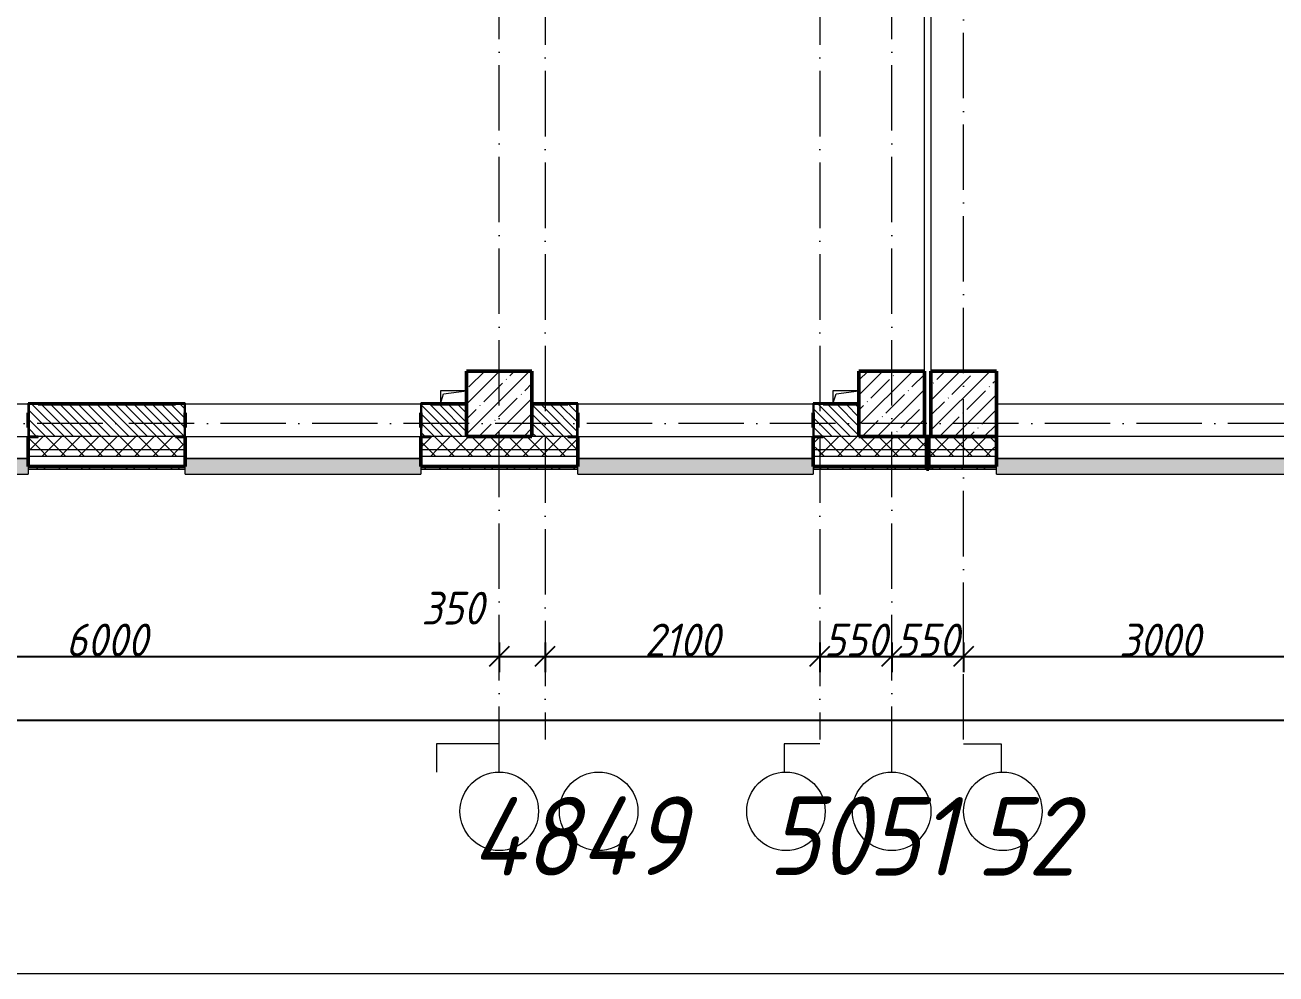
# Model space of a CAD drawing. Header units: millimetres. Extents: x -606178 to 312196, y -19338 to 632709.
# Drawn here: x -199926 to -190364, y 445769 to 453019 of the extents above; entities that cross this region are included whole.
import ezdxf

# ---------------------------------------------------------------- set-up
doc = ezdxf.new("R2010")
doc.units = ezdxf.units.MM
doc.linetypes.add('50_200_ШТРИХ_1Т_ш5_п1_п1_', pattern=[700, 500, -100, 0, -100])
for name, color, linetype, lineweight in [('A-____-____-DIMS', 7, 'Continuous', 9), ('A-FLOR-____-OTLN', 7, 'Continuous', 9), ('A-GENM-____-MCUT', 7, 'Continuous', 25), ('A-GENM-____-OTLN', 7, 'Continuous', 9), ('A-GENM-____-OTLN-1', 7, 'Continuous', 25), ('A-GLAZ-____-OTLN', 7, 'Continuous', 9), ('A-WALL-____-MCUT-2', 7, 'Continuous', 50), ('A-WALL-____-MCUT-3', 7, 'Continuous', 9), ('A-WALL-____-OTLN', 7, 'Continuous', 9), ('A-WALL-____-PATT-1', 7, 'Continuous', 9), ('A-WALL-FNSH-MCUT-1', 7, 'Continuous', 9), ('S-COLS-____-MCUT', 7, 'Continuous', 50), ('S-COLS-____-OTLN', 7, 'Continuous', 9), ('S-GRID-____-IDEN', 7, 'Continuous', 9), ('S-GRID-____-OTLN', 7, 'Continuous', 9), ('S-GRID-____-OTLN-1', 7, '50_200_ШТРИХ_1Т_ш5_п1_п1_', 9)]:
    doc.layers.add(name, color=color, linetype=linetype, lineweight=lineweight)
doc.layers.add('A-GLAZ-____-OTLN-1', color=7, linetype='Continuous', lineweight=9, true_color=0xc0c0c0)
doc.styles.add('ISOCPEUR_I', font='isocpeui.ttf', dxfattribs={"width": 0.9, "height": 2.5})
doc.styles.add('ISOCPEUR_I_9', font='isocpeui.ttf', dxfattribs={"width": 0.9, "height": 250})
doc.dimstyles.new('ISO-2_5_0_9К_БОЛЬШОЙ_ОСИ', dxfattribs={"dimscale": 304.8, "dimtxt": 248.995294, "dimasz": 0.492126, "dimexe": 0.393701, "dimexo": 0, "dimgap": 0, "dimtad": 1, "dimdec": 0, "dimzin": 0, "dimdsep": 46, "dimtxsty": 'ISOCPEUR_I_9', "dimblk1": 'OBLIQUE', "dimblk2": 'OBLIQUE', "dimsah": 1, "dimcen": 0.09, "dimdle": 0.393701, "dimazin": 0, "dimtfac": 1, "dimtdec": 4, "dimtix": 1, "dimtmove": 0, "dimatfit": 3, "dimfxl": 1, "dimtvp": 1, "dimtolj": 1, "dimtzin": 0, "dimarcsym": 2})
doc.dimstyles.new('ISO-2_5_0_9К_БОЛЬШОЙ_ОСИ_1', dxfattribs={"dimscale": 304.8, "dimtxt": 248.995294, "dimasz": 0.492126, "dimexe": 0.393701, "dimexo": 0, "dimgap": 0, "dimtad": 1, "dimdec": 0, "dimzin": 0, "dimdsep": 46, "dimtxsty": 'ISOCPEUR_I_9', "dimblk1": 'OBLIQUE', "dimblk2": 'OBLIQUE', "dimsah": 1, "dimcen": 0.09, "dimdle": 0.393701, "dimazin": 0, "dimtfac": 1, "dimtdec": 4, "dimtix": 1, "dimtmove": 1, "dimatfit": 3, "dimfxl": 1, "dimtvp": 1, "dimtolj": 1, "dimtzin": 0, "dimarcsym": 2})
pattern_1 = [(45, (-264901.3, 451794.26), (-70.71068, 70.71068), []), (135, (-264901.3, 451794.26), (-70.71068, -70.71068), [])]
pattern_2 = [(135, (-264901.3, 451794.26), (-35.35534, -35.35534), [])]
pattern_3 = [(45, (-264901.3, 451794.26), (-85.53659, 85.53659), []), (45, (-264844.28, 451794.26), (-85.53659, 85.53659), [])]

# ---------------------------------------------------------------- blocks, each defined once
blk = doc.blocks.new('BSC_Колонна _Прямоугольная - 500х500-V53-АР1_План отверстий 2 этажа в осях 1-64_А-ГГ')
at = {"layer": 'S-COLS-____-OTLN'}
h = blk.add_hatch(dxfattribs=at)
h.set_pattern_fill('FP_82', color=256, style=0, pattern_type=2)
h.set_pattern_definition([(45, (-71600, 1668.96), (-114.04925, 114.04925), []), (45, (-71485.95, 1668.96), (-114.04925, 114.04925), [201.613, -40.323, 3.353, -36.97])])
h.paths.add_polyline_path([(-250, -250), (250, -250), (250, 250), (-250, 250)], flags=0)
at = {"layer": 'S-COLS-____-MCUT'}
for p, q in [((250, 250), (-250, 250)), ((-250, 250), (-250, -250)), ((250, -250), (250, 250)), ((-250, -250), (250, -250))]:
    blk.add_line(p, q, dxfattribs=at)
blk = doc.blocks.new('BSC_Колонна _Прямоугольная - 500х500-V55-АР1_План отверстий 2 этажа в осях 1-64_А-ГГ')
at = {"layer": 'S-COLS-____-OTLN'}
h = blk.add_hatch(dxfattribs=at)
h.set_pattern_fill('FP_84', color=256, style=0, pattern_type=2)
h.set_pattern_definition([(45, (-68600, 1668.96), (-114.04925, 114.04925), []), (45, (-68485.95, 1668.96), (-114.04925, 114.04925), [201.613, -40.323, 3.353, -36.97])])
h.paths.add_polyline_path([(-250, -250), (250, -250), (250, 250), (-250, 250)], flags=0)
at = {"layer": 'S-COLS-____-MCUT'}
for p, q in [((250, 250), (-250, 250)), ((-250, 250), (-250, -250)), ((250, -250), (250, 250)), ((-250, -250), (250, -250))]:
    blk.add_line(p, q, dxfattribs=at)
blk = doc.blocks.new('BSC_Колонна _Прямоугольная - 500х500-V112-АР1_План отверстий 2 этажа в осях 1-64_А-ГГ')
at = {"layer": 'S-COLS-____-OTLN'}
h = blk.add_hatch(dxfattribs=at)
h.set_pattern_fill('FP_141', color=256, style=0, pattern_type=2)
h.set_pattern_definition([(45, (-72150, 1668.96), (-114.04925, 114.04925), []), (45, (-72035.95, 1668.96), (-114.04925, 114.04925), [201.613, -40.323, 3.353, -36.97])])
h.paths.add_polyline_path([(-250, -250), (250, -250), (250, 250), (-250, 250)], flags=0)
at = {"layer": 'S-COLS-____-MCUT'}
for p, q in [((250, 250), (-250, 250)), ((-250, 250), (-250, -250)), ((250, -250), (250, 250)), ((-250, -250), (250, -250))]:
    blk.add_line(p, q, dxfattribs=at)
blk = doc.blocks.new('Фахверк_СКБ_Уголок - 250_2700-27497298-АР1_План отверстий 2 этажа в осях 1-64_А-ГГ')
at = {"layer": 'A-GENM-____-MCUT'}
for p, q in [((200, 181), (125, 181)), ((125, 181), (125, 106)), ((125, 106), (131, 106)), ((131, 106), (131, 175)), ((131, 175), (200, 175)), ((200, 175), (200, 181)), ((131, -6), (125, -6)), ((125, -6), (125, -81)), ((125, -81), (200, -81)), ((131, -75), (131, -6)), ((200, -75), (131, -75)), ((200, -81), (200, -75))]:
    blk.add_line(p, q, dxfattribs=at)
blk = doc.blocks.new('AR_Отверстие прямоугольное _в плите_ - AR_Отверстие прямоугольное _в плите_-V161-АР1_План отверстий 2 этажа в осях 1-64_А-ГГ')
at = {"layer": 'A-GENM-____-OTLN'}
for p, q in [((100, 50), (-100, 50)), ((-100, 50), (-100, -50)), ((-100, -50), (-75, 25)), ((-75, 25), (100, 50))]:
    blk.add_line(p, q, dxfattribs=at)
blk = doc.blocks.new('Отлив_СКБ - Отлив витража_120_НВФ-31885687-АР1_План отверстий 2 этажа в осях 1-64_А-ГГ')
at = {"layer": 'A-GLAZ-____-OTLN-1'}
for points in [[(0, -2), (1800, -2), (1800, 0), (0, 0)], [(1484.9, -120), (1800, -120), (1800, -2), (0, -2), (0, -120)]]:
    blk.add_hatch(color=256, dxfattribs=at).paths.add_polyline_path(points, flags=0)
at = {"layer": 'A-GLAZ-____-OTLN'}
for p, q in [((0, 0), (1800, 0)), ((1800, -2), (0, -2)), ((0, -120), (0, -83)), ((1800, -63), (1800, -120)), ((0, -120), (1800, -120))]:
    blk.add_line(p, q, dxfattribs=at)
blk = doc.blocks.new('Отлив_СКБ - Отлив витража_120_НВФ-31885342-АР1_План отверстий 2 этажа в осях 1-64_А-ГГ')
at = {"layer": 'A-GLAZ-____-OTLN-1'}
for points in [[(0, 0), (0, -2), (7800, -2), (7800, 0), (2808.9, 0)], [(0, -2), (0, -120), (7800, -120), (7800, -2), (2808.9, -2)]]:
    blk.add_hatch(color=256, dxfattribs=at).paths.add_polyline_path(points, flags=0)
at = {"layer": 'A-GLAZ-____-OTLN'}
for p, q in [((0, 0), (7800, 0)), ((7800, -2), (0, -2)), ((0, -120), (0, -83)), ((7800, -83), (7800, -120)), ((0, -120), (7800, -120))]:
    blk.add_line(p, q, dxfattribs=at)
blk = doc.blocks.new('Отлив_СКБ - Отлив витража_120_НВФ-V195-АР1_План отверстий 2 этажа в осях 1-64_А-ГГ')
at = {"layer": 'A-GLAZ-____-OTLN-1'}
for points in [[(0, -2), (1800, -2), (1800, 0), (0, 0)], [(0, -120), (1800, -120), (1800, -2), (0, -2)]]:
    blk.add_hatch(color=256, dxfattribs=at).paths.add_polyline_path(points, flags=0)
at = {"layer": 'A-GLAZ-____-OTLN'}
for p, q in [((0, 0), (1800, 0)), ((0, 0), (0, -2)), ((1800, -2), (0, -2)), ((0, -120), (0, -2)), ((1800, -83), (1800, -120)), ((0, -120), (1800, -120))]:
    blk.add_line(p, q, dxfattribs=at)
blk = doc.blocks.new('Отлив_СКБ - Отлив витража_120_НВФ-V194-АР1_План отверстий 2 этажа в осях 1-64_А-ГГ')
at = {"layer": 'A-GLAZ-____-OTLN-1'}
for points in [[(1800, -2), (1800, 0), (0, 0), (0, -2), (1544.5, -2)], [(1544.5, -120), (1800, -120), (1800, -2), (0, -2), (0, -120)]]:
    blk.add_hatch(color=256, dxfattribs=at).paths.add_polyline_path(points, flags=0)
at = {"layer": 'A-GLAZ-____-OTLN'}
for p, q in [((0, 0), (1800, 0)), ((1800, -2), (0, -2)), ((0, -120), (0, -83)), ((1800, -83), (1800, -120)), ((0, -120), (1800, -120))]:
    blk.add_line(p, q, dxfattribs=at)
blk = doc.blocks.new('Стены 8 - Стены 4-31196234-АР1_План отверстий 2 этажа в осях 1-64_А-ГГ')
at = {"layer": 'A-WALL-____-MCUT-2'}
for p, q in [((-1798.5, 41030.2), (-1798.5, 41010.2)), ((-1548.5, 41030.2), (-1798.5, 41030.2)), ((-1548.5, 41010.2), (-1548.5, 41030.2)), ((-1798.5, 41010.2), (-1548.5, 41010.2))]:
    blk.add_line(p, q, dxfattribs=at)
blk = doc.blocks.new('Ось сетки - Круг_Ø6_00__ISO-2_5_0_9K_-25732049-АР1_План отверстий 1 этажа в осях 1-64_А-ГГ')
at = {"layer": 'S-GRID-____-IDEN'}
blk.add_circle((0, 0), 3, dxfattribs=at)
blk = doc.blocks.new('_Oblique')
at = {"color": 0, "linetype": 'ByBlock', "lineweight": -2}
blk.add_line((-0.5, -0.5), (0.5, 0.5), dxfattribs=at)
blk = doc.blocks.new('*D4645')
at = {"layer": 'A-____-____-DIMS', "color": 0, "lineweight": -2, "transparency": 16777216}
for p, q in [((-202301.3, 448301.8), (-202301.3, 448075.7)), ((-196301.3, 448301.8), (-196301.3, 448075.7)), ((-202421.3, 448195.7), (-196181.3, 448195.7))]:
    blk.add_line(p, q, dxfattribs=at)
at = {"layer": 'Defpoints', "color": 0, "transparency": 16777216}
for p in [(-202301.3, 448301.8), (-196301.3, 448301.8), (-196301.3, 448195.7)]:
    blk.add_point(p, dxfattribs=at)
at = {"layer": 'A-____-____-DIMS', "color": 0, "lineweight": -2, "transparency": 16777216, "xscale": 150, "yscale": 150, "zscale": 150, "rotation": 180}
blk.add_blockref('_Oblique', (-202301.3, 448195.7), dxfattribs=at)
at = {"layer": 'A-____-____-DIMS', "color": 0, "lineweight": -2, "transparency": 16777216, "xscale": 150, "yscale": 150, "zscale": 150}
blk.add_blockref('_Oblique', (-196301.3, 448195.7), dxfattribs=at)
at = {"layer": 'A-____-____-DIMS', "color": 0, "transparency": 16777216, "insert": (-199301.3, 448320.7), "char_height": 250, "width": 758.478, "attachment_point": 5, "style": 'ISOCPEUR_I_9'}
blk.add_mtext('\\A1;6000', dxfattribs=at)
blk = doc.blocks.new('*D4646')
at = {"layer": 'A-____-____-DIMS', "color": 0, "lineweight": -2, "transparency": 16777216}
for p, q in [((-196301.3, 448301.8), (-196301.3, 448075.7)), ((-195951.3, 448301.8), (-195951.3, 448075.7)), ((-196421.3, 448195.7), (-195831.3, 448195.7))]:
    blk.add_line(p, q, dxfattribs=at)
at = {"layer": 'Defpoints', "color": 0, "transparency": 16777216}
for p in [(-196301.3, 448301.8), (-195951.3, 448301.8), (-195951.3, 448195.7)]:
    blk.add_point(p, dxfattribs=at)
at = {"layer": 'A-____-____-DIMS', "color": 0, "lineweight": -2, "transparency": 16777216, "xscale": 150, "yscale": 150, "zscale": 150, "rotation": 180}
blk.add_blockref('_Oblique', (-196301.3, 448195.7), dxfattribs=at)
at = {"layer": 'A-____-____-DIMS', "color": 0, "lineweight": -2, "transparency": 16777216, "xscale": 150, "yscale": 150, "zscale": 150}
blk.add_blockref('_Oblique', (-195951.3, 448195.7), dxfattribs=at)
at = {"layer": 'A-____-____-DIMS', "color": 0, "transparency": 16777216, "insert": (-196895.4, 448689), "char_height": 250, "width": 568.858, "attachment_point": 1, "line_spacing_factor": 1.149209, "style": 'ISOCPEUR_I_9'}
blk.add_mtext('\\A1;350', dxfattribs=at)
blk = doc.blocks.new('*D4647')
at = {"layer": 'A-____-____-DIMS', "color": 0, "lineweight": -2, "transparency": 16777216}
for p, q in [((-195951.3, 448301.8), (-195951.3, 448075.7)), ((-193851.3, 448301.8), (-193851.3, 448075.7)), ((-196071.3, 448195.7), (-193731.3, 448195.7))]:
    blk.add_line(p, q, dxfattribs=at)
at = {"layer": 'Defpoints', "color": 0, "transparency": 16777216}
for p in [(-195951.3, 448301.8), (-193851.3, 448301.8), (-193851.3, 448195.7)]:
    blk.add_point(p, dxfattribs=at)
at = {"layer": 'A-____-____-DIMS', "color": 0, "lineweight": -2, "transparency": 16777216, "xscale": 150, "yscale": 150, "zscale": 150, "rotation": 180}
blk.add_blockref('_Oblique', (-195951.3, 448195.7), dxfattribs=at)
at = {"layer": 'A-____-____-DIMS', "color": 0, "lineweight": -2, "transparency": 16777216, "xscale": 150, "yscale": 150, "zscale": 150}
blk.add_blockref('_Oblique', (-193851.3, 448195.7), dxfattribs=at)
at = {"layer": 'A-____-____-DIMS', "color": 0, "transparency": 16777216, "insert": (-194901.3, 448320.7), "char_height": 250, "width": 701.018, "attachment_point": 5, "style": 'ISOCPEUR_I_9'}
blk.add_mtext('\\A1;2100', dxfattribs=at)
blk = doc.blocks.new('*D4648')
at = {"layer": 'A-____-____-DIMS', "color": 0, "lineweight": -2, "transparency": 16777216}
for p, q in [((-193851.3, 448301.8), (-193851.3, 448075.7)), ((-193301.3, 448301.8), (-193301.3, 448075.7)), ((-193971.3, 448195.7), (-193181.3, 448195.7))]:
    blk.add_line(p, q, dxfattribs=at)
at = {"layer": 'Defpoints', "color": 0, "transparency": 16777216}
for p in [(-193851.3, 448301.8), (-193301.3, 448301.8), (-193301.3, 448195.7)]:
    blk.add_point(p, dxfattribs=at)
at = {"layer": 'A-____-____-DIMS', "color": 0, "lineweight": -2, "transparency": 16777216, "xscale": 150, "yscale": 150, "zscale": 150, "rotation": 180}
blk.add_blockref('_Oblique', (-193851.3, 448195.7), dxfattribs=at)
at = {"layer": 'A-____-____-DIMS', "color": 0, "lineweight": -2, "transparency": 16777216, "xscale": 150, "yscale": 150, "zscale": 150}
blk.add_blockref('_Oblique', (-193301.3, 448195.7), dxfattribs=at)
at = {"layer": 'A-____-____-DIMS', "color": 0, "transparency": 16777216, "insert": (-193576.3, 448320.7), "char_height": 250, "width": 568.858, "attachment_point": 5, "style": 'ISOCPEUR_I_9'}
blk.add_mtext('\\A1;550', dxfattribs=at)
blk = doc.blocks.new('*D4649')
at = {"layer": 'A-____-____-DIMS', "color": 0, "lineweight": -2, "transparency": 16777216}
for p, q in [((-193301.3, 448301.8), (-193301.3, 448075.7)), ((-192751.3, 448301.8), (-192751.3, 448075.7)), ((-193421.3, 448195.7), (-192631.3, 448195.7))]:
    blk.add_line(p, q, dxfattribs=at)
at = {"layer": 'Defpoints', "color": 0, "transparency": 16777216}
for p in [(-193301.3, 448301.8), (-192751.3, 448301.8), (-192751.3, 448195.7)]:
    blk.add_point(p, dxfattribs=at)
at = {"layer": 'A-____-____-DIMS', "color": 0, "lineweight": -2, "transparency": 16777216, "xscale": 150, "yscale": 150, "zscale": 150, "rotation": 180}
blk.add_blockref('_Oblique', (-193301.3, 448195.7), dxfattribs=at)
at = {"layer": 'A-____-____-DIMS', "color": 0, "lineweight": -2, "transparency": 16777216, "xscale": 150, "yscale": 150, "zscale": 150}
blk.add_blockref('_Oblique', (-192751.3, 448195.7), dxfattribs=at)
at = {"layer": 'A-____-____-DIMS', "color": 0, "transparency": 16777216, "insert": (-193026.3, 448320.7), "char_height": 250, "width": 568.858, "attachment_point": 5, "style": 'ISOCPEUR_I_9'}
blk.add_mtext('\\A1;550', dxfattribs=at)
blk = doc.blocks.new('*D4650')
at = {"layer": 'A-____-____-DIMS', "color": 0, "lineweight": -2, "transparency": 16777216}
for p, q in [((-192751.3, 448301.8), (-192751.3, 448075.7)), ((-189751.3, 448301.8), (-189751.3, 448075.7)), ((-192871.3, 448195.7), (-189631.3, 448195.7))]:
    blk.add_line(p, q, dxfattribs=at)
at = {"layer": 'Defpoints', "color": 0, "transparency": 16777216}
for p in [(-192751.3, 448301.8), (-189751.3, 448301.8), (-189751.3, 448195.7)]:
    blk.add_point(p, dxfattribs=at)
at = {"layer": 'A-____-____-DIMS', "color": 0, "lineweight": -2, "transparency": 16777216, "xscale": 150, "yscale": 150, "zscale": 150, "rotation": 180}
blk.add_blockref('_Oblique', (-192751.3, 448195.7), dxfattribs=at)
at = {"layer": 'A-____-____-DIMS', "color": 0, "lineweight": -2, "transparency": 16777216, "xscale": 150, "yscale": 150, "zscale": 150}
blk.add_blockref('_Oblique', (-189751.3, 448195.7), dxfattribs=at)
at = {"layer": 'A-____-____-DIMS', "color": 0, "transparency": 16777216, "insert": (-191251.3, 448320.7), "char_height": 250, "width": 758.478, "attachment_point": 5, "style": 'ISOCPEUR_I_9'}
blk.add_mtext('\\A1;3000', dxfattribs=at)
blk = doc.blocks.new('*D4657')
at = {"layer": 'A-____-____-DIMS', "color": 0, "lineweight": -2, "transparency": 16777216}
for p, q in [((-267251.3, 447813.6), (-267251.3, 447587.5)), ((-163751.3, 447813.6), (-163751.3, 447587.5)), ((-267371.3, 447707.5), (-163631.3, 447707.5))]:
    blk.add_line(p, q, dxfattribs=at)
at = {"layer": 'Defpoints', "color": 0, "transparency": 16777216}
for p in [(-267251.3, 447813.6), (-163751.3, 447813.6), (-163751.3, 447707.5)]:
    blk.add_point(p, dxfattribs=at)
at = {"layer": 'A-____-____-DIMS', "color": 0, "lineweight": -2, "transparency": 16777216, "xscale": 150, "yscale": 150, "zscale": 150, "rotation": 180}
blk.add_blockref('_Oblique', (-267251.3, 447707.5), dxfattribs=at)
at = {"layer": 'A-____-____-DIMS', "color": 0, "lineweight": -2, "transparency": 16777216, "xscale": 150, "yscale": 150, "zscale": 150}
blk.add_blockref('_Oblique', (-163751.3, 447707.5), dxfattribs=at)
at = {"layer": 'A-____-____-DIMS', "color": 0, "transparency": 16777216, "insert": (-215501.3, 447832.5), "char_height": 250, "width": 1080.257, "attachment_point": 5, "style": 'ISOCPEUR_I_9'}
blk.add_mtext('\\A1;103500', dxfattribs=at)

msp = doc.modelspace()

# ---------------------------------------------------------------- hatches: boundary and pattern name
at = {"layer": 'A-WALL-____-PATT-1'}
h = msp.add_hatch(dxfattribs=at)
h.set_pattern_fill('FP_6', color=256, style=0, pattern_type=2)
h.set_pattern_definition(pattern_2)
h.paths.add_polyline_path([(-196867.6156, 449875.3011), (-196551.3011, 449875.3011), (-196551.3011, 450125.3011), (-196895.3011, 450125.3011), (-196895.3011, 450056.3011), (-196901.3011, 450056.3011), (-196901.3011, 449944.3011), (-196895.3011, 449944.3011), (-196895.3011, 449875.3011)], flags=0)
h.paths.add_polyline_path([(-198707.3011, 449875.3011), (-198707.3011, 449944.3011), (-198701.6042, 449944.3011), (-198701.6042, 450056.3011), (-198707.3011, 450056.3011), (-198707.3011, 450125.3011), (-199895.3011, 450125.3011), (-199895.3011, 450056.3011), (-199901.3011, 450056.3011), (-199901.3011, 449944.3011), (-199895.3011, 449944.3011), (-199895.3011, 449875.3011), (-198776.3011, 449875.3011)], flags=0)
h.paths.add_polyline_path([(-201776.3011, 449875.3011), (-201707.3011, 449875.3011), (-201707.3011, 449944.3011), (-201701.3011, 449944.3011), (-201701.3011, 450056.3011), (-201707.3011, 450056.3011), (-201707.3011, 450125.3011), (-202051.3011, 450125.3011), (-202051.3011, 449875.3011)], flags=0)
h = msp.add_hatch(dxfattribs=at)
h.set_pattern_fill('FP_6', color=256, style=0, pattern_type=2)
h.set_pattern_definition(pattern_2)
h.paths.add_polyline_path([(-193895.3011, 449875.3011), (-193551.3011, 449875.3011), (-193551.3011, 450125.3011), (-193895.3011, 450125.3011), (-193895.3011, 450056.3011), (-193901.3011, 450056.3011), (-193901.3011, 449944.3011), (-193895.3011, 449944.3011), (-193895.3011, 449879.5868)], flags=0)
h.paths.add_polyline_path([(-196051.3011, 449875.3011), (-195707.3011, 449875.3011), (-195707.3011, 449944.3011), (-195701.3011, 449944.3011), (-195701.3011, 450056.3011), (-195707.3011, 450056.3011), (-195707.3011, 450125.3011), (-196051.3011, 450125.3011)], flags=0)
h = msp.add_hatch(dxfattribs=at)
h.set_pattern_fill('FP_1', color=256, style=0, pattern_type=2)
h.set_pattern_definition(pattern_1)
h.paths.add_polyline_path([(-163651.3011, 449775.3011), (-163651.3011, 449875.3011), (-172676.3011, 449875.3011), (-172676.3011, 449869.3011), (-172751.3011, 449869.3011), (-172751.3011, 449775.3011), (-164151.3011, 449775.3011)], flags=0)
h.paths.add_polyline_path([(-174551.3011, 449775.3011), (-174551.3011, 449869.3011), (-174626.3011, 449869.3011), (-174626.3011, 449875.3011), (-182501.3011, 449875.3011), (-182501.3011, 449775.3011), (-174774.312, 449775.3011)], flags=0)
h.paths.add_polyline_path([(-184001.3011, 449775.3011), (-183501.3011, 449775.3011), (-183501.3011, 449875.3011), (-184626.3011, 449875.3011), (-184626.3011, 449869.3011), (-184701.3011, 449869.3011), (-184701.3011, 449775.3011), (-184626.3011, 449775.3011)], flags=0)
h.paths.add_polyline_path([(-193901.3011, 449775.3011), (-192501.3011, 449775.3011), (-192501.3011, 449875.3011), (-193826.3011, 449875.3011), (-193826.3011, 449869.3011), (-193901.3011, 449869.3011)], flags=0)
h.paths.add_polyline_path([(-196051.3011, 449775.3011), (-195701.3011, 449775.3011), (-195701.3011, 449869.3011), (-195776.3011, 449869.3011), (-195776.3011, 449875.3011), (-196826.3011, 449875.3011), (-196826.3011, 449869.3011), (-196901.3011, 449869.3011), (-196901.3011, 449775.3011), (-196551.3011, 449775.3011)], flags=0)
h.paths.add_polyline_path([(-198701.6042, 449775.3011), (-198701.6042, 449869.3011), (-198776.3011, 449869.3011), (-198776.3011, 449875.3011), (-199826.3011, 449875.3011), (-199826.3011, 449869.3011), (-199901.3011, 449869.3011), (-199901.3011, 449775.3011), (-199518.812, 449775.3011)], flags=0)
h.paths.add_polyline_path([(-201701.3011, 449775.3011), (-201701.3011, 449869.3011), (-201776.3011, 449869.3011), (-201776.3011, 449875.3011), (-202826.3011, 449875.3011), (-202826.3011, 449869.3011), (-202901.3011, 449869.3011), (-202901.3011, 449775.3011), (-202170.0085, 449775.3011)], flags=0)
h.paths.add_polyline_path([(-205551.3011, 449775.3011), (-204701.3011, 449775.3011), (-204701.3011, 449869.3011), (-204776.3011, 449869.3011), (-204776.3011, 449875.3011), (-205826.3011, 449875.3011), (-205826.3011, 449869.3011), (-205901.3011, 449869.3011), (-205901.3115, 449775.3011), (-205704.937, 449775.3011)], flags=0)
h.paths.add_polyline_path([(-211007.3299, 449775.3011), (-210701.3115, 449775.3011), (-210701.3115, 449869.3011), (-210776.3011, 449869.3011), (-210776.3011, 449875.3011), (-211826.3011, 449875.3011), (-211826.3011, 449869.3011), (-211901.3011, 449869.3011), (-211901.3063, 449775.3011), (-211051.3011, 449775.3011)], flags=0)
h.paths.add_polyline_path([(-214901.3011, 449775.3011), (-213701.3063, 449775.3011), (-213701.3063, 449869.3011), (-213776.3011, 449869.3011), (-213776.3011, 449875.3011), (-214826.3011, 449875.3011), (-214826.3011, 449869.3011), (-214901.3011, 449869.3011)], flags=0)
h.paths.add_polyline_path([(-217193.4549, 449775.3011), (-216701.3011, 449775.3011), (-216701.3011, 449869.3011), (-216776.3011, 449869.3011), (-216776.3011, 449875.3011), (-217826.3011, 449875.3011), (-217826.3011, 449869.3011), (-217901.3011, 449869.3011), (-217901.3011, 449775.3011), (-217826.3011, 449775.3011)], flags=0)
h.paths.add_polyline_path([(-219844.6513, 449775.3011), (-219701.3011, 449775.3011), (-219701.3011, 449869.3011), (-219776.3011, 449869.3011), (-219776.3011, 449875.3011), (-220826.3011, 449875.3011), (-220826.3011, 449869.3011), (-220901.3011, 449869.3011), (-220901.3011, 449775.3011), (-220051.3011, 449775.3011)], flags=0)
h.paths.add_polyline_path([(-222701.3011, 449775.3011), (-222701.3011, 449869.3011), (-222776.3011, 449869.3011), (-222776.3011, 449875.3011), (-223826.3011, 449875.3011), (-223826.3011, 449869.3011), (-223901.3011, 449869.3011), (-223901.3011, 449775.3011), (-222776.3011, 449775.3011)], flags=0)
h.paths.add_polyline_path([(-225701.3011, 449775.3011), (-225701.3011, 449869.3011), (-225776.3011, 449869.944), (-225776.3011, 449875.3011), (-227101.3011, 449875.3011), (-227101.3011, 449775.3011), (-225707.3011, 449775.3011)], flags=0)
h.paths.add_polyline_path([(-230101.3011, 449775.3011), (-228901.3011, 449775.3011), (-228901.3011, 449869.3011), (-228976.3011, 449869.3011), (-228976.3011, 449875.3011), (-230101.3011, 449875.3011)], flags=0)
h.paths.add_polyline_path([(-231907.3011, 449775.3011), (-231901.3011, 449775.3011), (-231901.3011, 449869.3011), (-231976.3011, 449869.3011), (-231976.3011, 449875.3011), (-233026.3011, 449875.3011), (-233026.3011, 449869.3011), (-233101.3011, 449869.3011), (-233100.6335, 449775.3011), (-231976.3011, 449775.3011)], flags=0)
h.paths.add_polyline_path([(-234976.3011, 449775.3011), (-234901.3011, 449775.3011), (-234901.3011, 449869.3011), (-234976.3011, 449869.3011), (-234976.3011, 449875.3011), (-236101.3011, 449875.3011), (-236101.3011, 449775.3011), (-235601.3011, 449775.3011)], flags=0)
h.paths.add_polyline_path([(-238601.3011, 449775.3011), (-237901.3011, 449775.3011), (-237901.3011, 449869.3011), (-237976.3011, 449869.3011), (-237976.3011, 449875.3011), (-239101.3011, 449875.3011), (-239101.3011, 449775.3011)], flags=0)
h.paths.add_polyline_path([(-240901.3011, 449775.3011), (-240901.3011, 449869.3011), (-240976.3011, 449869.3011), (-240976.3011, 449875.3011), (-242026.3011, 449875.3011), (-242026.3011, 449869.3011), (-242101.3011, 449869.3011), (-242101.3011, 449775.3011), (-241937.9549, 449775.3011)], flags=0)
h.paths.add_polyline_path([(-243976.3011, 449775.3011), (-243901.3011, 449775.3011), (-243901.3011, 449869.3011), (-243976.3011, 449869.3011), (-243976.3011, 449875.3011), (-245101.3011, 449875.3011), (-245101.3011, 449775.3011), (-244589.1514, 449775.3011)], flags=0)
h.paths.add_polyline_path([(-248101.3011, 449775.3011), (-246901.3011, 449775.3011), (-246901.3011, 449869.3011), (-246976.3011, 449869.3011), (-246976.3011, 449875.3011), (-248101.3011, 449875.3011)], flags=0)
h.paths.add_polyline_path([(-249901.3011, 449775.3011), (-249901.3011, 449869.3011), (-249976.3011, 449869.3011), (-249976.3011, 449875.3011), (-251026.3011, 449875.3011), (-251026.3011, 449869.3011), (-251101.3011, 449869.3011), (-251101.3011, 449775.3011), (-250001.3011, 449775.3011)], flags=0)
h.paths.add_polyline_path([(-252101.3011, 449775.3011), (-252101.3011, 449869.3011), (-252176.3011, 449869.3011), (-252176.3011, 449875.3011), (-257426.3011, 449875.3011), (-257426.3011, 449869.3011), (-257501.3011, 449869.3011), (-257501.3011, 449775.3011), (-252542.7406, 449775.3011)], flags=0)
h.paths.add_polyline_path([(-259601.3011, 449775.3011), (-258501.3011, 449775.3011), (-258501.3011, 449869.3011), (-258576.3011, 449869.3011), (-258576.3011, 449875.3011), (-267351.3011, 449875.3011), (-267351.3011, 449775.3011), (-259612.5978, 449775.3011)], flags=0)
h = msp.add_hatch(dxfattribs=at)
h.set_pattern_fill('FP_1', color=256, style=0, pattern_type=2)
h.set_pattern_definition(pattern_1)
h.paths.add_polyline_path([(-163651.3011, 449725.3011), (-163551.3011, 449725.3011), (-163551.3011, 449775.3011), (-172751.3011, 449775.3011), (-172751.3011, 449725.3011), (-164169.5263, 449725.3011)], flags=0)
h.paths.add_polyline_path([(-175658.0441, 449725.3011), (-174551.3011, 449725.3011), (-174551.3011, 449775.3011), (-182501.3011, 449775.3011), (-182501.3011, 449725.3011), (-176541.7763, 449725.3011)], flags=0)
h.paths.add_polyline_path([(-184701.3011, 449725.3011), (-183501.3011, 449725.3011), (-183501.3011, 449775.3011), (-184701.3011, 449775.3011)], flags=0)
h.paths.add_polyline_path([(-192501.3011, 449725.3011), (-192501.3011, 449775.3011), (-193901.3011, 449775.3011), (-193901.3011, 449725.3011), (-193332.687, 449725.3011)], flags=0)
h.paths.add_polyline_path([(-195701.3011, 449725.3011), (-195701.3011, 449775.3011), (-196901.3011, 449775.3011), (-196901.3011, 449725.3011), (-195983.8834, 449725.3011)], flags=0)
h.paths.add_polyline_path([(-199518.812, 449725.3011), (-198701.6042, 449725.3011), (-198701.6042, 449775.3011), (-199901.3011, 449775.3011), (-199901.3011, 449725.3011)], flags=0)
h.paths.add_polyline_path([(-201701.3011, 449725.3011), (-201701.3011, 449775.3011), (-202901.3011, 449775.3011), (-202901.3011, 449725.3011), (-202170.0085, 449725.3011)], flags=0)
h.paths.add_polyline_path([(-204821.2049, 449725.3011), (-204701.3011, 449725.3011), (-204701.3011, 449775.3011), (-205901.3115, 449775.3011), (-205901.3115, 449725.3011), (-205704.937, 449725.3011)], flags=0)
h.paths.add_polyline_path([(-210701.3115, 449725.3011), (-210701.3115, 449775.3011), (-211901.3063, 449775.3011), (-211901.3063, 449725.3011), (-211007.3299, 449725.3011)], flags=0)
h.paths.add_polyline_path([(-213701.3063, 449725.3011), (-213701.3063, 449775.3011), (-214901.3011, 449775.3011), (-214901.3011, 449725.3011), (-214542.2585, 449725.3011)], flags=0)
h.paths.add_polyline_path([(-217901.3011, 449725.3011), (-216701.3011, 449725.3011), (-216701.3011, 449775.3011), (-217901.3011, 449775.3011)], flags=0)
h.paths.add_polyline_path([(-219844.6513, 449725.3011), (-219701.3011, 449725.3011), (-219701.3011, 449775.3011), (-220901.3011, 449775.3011), (-220901.3011, 449725.3011), (-220728.3835, 449725.3011)], flags=0)
h.paths.add_polyline_path([(-222701.3011, 449725.3011), (-222701.3011, 449775.3011), (-223901.3011, 449775.3011), (-223901.3011, 449725.3011), (-223379.5799, 449725.3011)], flags=0)
h.paths.add_polyline_path([(-226030.7763, 449725.3011), (-225701.3011, 449725.3011), (-225701.3011, 449775.3011), (-227101.3011, 449775.3011), (-227101.3011, 449725.3011), (-226914.5085, 449725.3011)], flags=0)
h.paths.add_polyline_path([(-228901.3011, 449725.3011), (-228901.3011, 449775.3011), (-230101.3011, 449775.3011), (-230101.3011, 449725.3011), (-229565.7049, 449725.3011)], flags=0)
h.paths.add_polyline_path([(-231901.3011, 449725.3011), (-231901.3011, 449775.3011), (-233101.3011, 449775.3011), (-233100.6335, 449725.3011)], flags=0)
h.paths.add_polyline_path([(-234901.3011, 449725.3011), (-234901.3011, 449775.3011), (-236101.3011, 449775.3011), (-236101.3011, 449725.3011)], flags=0)
h.paths.add_polyline_path([(-239101.3011, 449725.3011), (-237901.3011, 449725.3011), (-237901.3011, 449775.3011), (-239101.3011, 449775.3011)], flags=0)
h.paths.add_polyline_path([(-240901.3011, 449725.3011), (-240901.3011, 449775.3011), (-242101.3011, 449775.3011), (-242101.3011, 449725.3011), (-241937.9549, 449725.3011)], flags=0)
h.paths.add_polyline_path([(-243901.3011, 449725.3011), (-243901.3011, 449775.3011), (-245101.3011, 449775.3011), (-245101.3011, 449725.3011), (-244589.1514, 449725.3011)], flags=0)
h.paths.add_polyline_path([(-246901.3011, 449725.3011), (-246901.3011, 449775.3011), (-248101.3011, 449775.3011), (-248101.3011, 449725.3011), (-247240.3478, 449725.3011)], flags=0)
h.paths.add_polyline_path([(-249901.3011, 449725.3011), (-249901.3011, 449775.3011), (-251101.3011, 449775.3011), (-251101.3011, 449725.3011), (-250775.2764, 449725.3011)], flags=0)
h.paths.add_polyline_path([(-252101.3011, 449725.3011), (-252101.3011, 449775.3011), (-257501.3011, 449775.3011), (-257501.3011, 449725.3011), (-252542.7406, 449725.3011)], flags=0)
h.paths.add_polyline_path([(-258501.3011, 449725.3011), (-258501.3011, 449775.3011), (-267451.3011, 449775.3011), (-267451.3011, 449725.3011), (-259612.5978, 449725.3011)], flags=0)
h = msp.add_hatch(dxfattribs=at)
h.set_pattern_fill('FP_3', color=256, style=0, pattern_type=2)
h.set_pattern_definition(pattern_3)
h.paths.add_polyline_path([(-193332.687, 449625.3011), (-193036.3011, 449625.3011), (-193036.3011, 449645.3011), (-193900.3011, 449645.3011), (-193900.3011, 449625.3011)], flags=0)
h.paths.add_polyline_path([(-195983.8834, 449625.3011), (-195701.3011, 449625.3011), (-195701.3011, 449645.3011), (-196901.3011, 449645.3011), (-196901.3011, 449625.3011), (-196867.6156, 449625.3011)], flags=0)
h.paths.add_polyline_path([(-198701.6042, 449625.3011), (-198701.6042, 449645.3011), (-199901.3011, 449645.3011), (-199901.3011, 449625.3011), (-199518.812, 449625.3011)], flags=0)
h.paths.add_polyline_path([(-202900.3011, 449625.3011), (-201701.3011, 449625.3011), (-201701.3011, 449645.3011), (-202900.3011, 449645.3011)], flags=0)
h.paths.add_polyline_path([(-204821.2049, 449625.3011), (-204701.3011, 449625.3011), (-204701.3011, 449645.3011), (-205901.3011, 449645.3011), (-205901.3011, 449625.3011), (-205704.937, 449625.3011)], flags=0)
h.paths.add_polyline_path([(-211891.062, 449625.3011), (-210701.3011, 449625.3011), (-210701.3011, 449645.3011), (-211901.3011, 449645.3011), (-211901.3011, 449625.3011)], flags=0)
h.paths.add_polyline_path([(-213701.3011, 449625.3011), (-213701.3011, 449645.3011), (-214901.3011, 449645.3011), (-214901.3011, 449625.3011), (-214542.2585, 449625.3011)], flags=0)
h.paths.add_polyline_path([(-217193.4549, 449625.3011), (-216701.3011, 449625.3011), (-216701.3011, 449645.3011), (-217901.3011, 449645.3011), (-217901.3011, 449625.3011)], flags=0)
h.paths.add_polyline_path([(-219844.6513, 449625.3011), (-219701.3011, 449625.3011), (-219701.3011, 449645.3011), (-220901.3011, 449645.3011), (-220901.3011, 449625.3011), (-220728.3835, 449625.3011)], flags=0)
h.paths.add_polyline_path([(-223379.5799, 449625.3011), (-222701.3011, 449625.3011), (-222701.3011, 449645.3011), (-223901.3011, 449645.3011), (-223901.3011, 449625.3011)], flags=0)
h.paths.add_polyline_path([(-226030.7763, 449625.3011), (-225701.3011, 449625.3011), (-225701.3011, 449645.3011), (-226566.3011, 449645.3011), (-226566.3011, 449625.3011)], flags=0)
h = msp.add_hatch(dxfattribs=at)
h.set_pattern_fill('FP_3', color=256, style=0, pattern_type=2)
h.set_pattern_definition(pattern_3)
h.paths.add_polyline_path([(-163421.3011, 449625.3011), (-163421.3011, 449645.3011), (-172751.3011, 449645.3011), (-172751.3011, 449625.3011), (-164169.5263, 449625.3011)], flags=0)
h.paths.add_polyline_path([(-174551.3011, 449625.3011), (-174551.3011, 449645.3011), (-182501.3011, 449645.3011), (-182501.3011, 449625.3011), (-174774.312, 449625.3011)], flags=0)
h.paths.add_polyline_path([(-184701.3011, 449625.3011), (-183501.3011, 449625.3011), (-183501.3011, 449645.3011), (-184701.3011, 449645.3011)], flags=0)
h.paths.add_polyline_path([(-192501.3011, 449625.3011), (-192501.3011, 449645.3011), (-193016.3011, 449645.3011), (-193016.3011, 449625.3011)], flags=0)

# ---------------------------------------------------------------- linework, layer by layer
at = {"color": 1, "lineweight": 0}
msp.add_lwpolyline([(-272464.0879, 544596.983), (-159228.0879, 544596.983), (-159228.0879, 445768.983), (-272464.0879, 445768.983)], close=True, dxfattribs=at)
at = {"layer": 'A-FLOR-____-OTLN'}
for p, q in [((-193001.3011, 457375.3011), (-193001.3011, 450375.3011)), ((-193051.3011, 450375.3011), (-193051.3011, 456975.3011))]:
    msp.add_line(p, q, dxfattribs=at)
at = {"layer": 'A-WALL-____-MCUT-2'}
for p, q in [((-198776.3011, 450125.3011), (-199826.3011, 450125.3011)), ((-196551.3011, 450125.3011), (-196826.3011, 450125.3011)), ((-195776.3011, 450125.3011), (-196051.3011, 450125.3011)), ((-193551.3011, 450125.3011), (-193826.3011, 450125.3011)), ((-199901.3011, 450056.3011), (-199901.3011, 449944.3011)), ((-198701.6042, 449944.3011), (-198701.6042, 450056.3011)), ((-196901.3011, 450056.3011), (-196901.3011, 449944.3011)), ((-195701.3011, 449944.3011), (-195701.3011, 450056.3011)), ((-193901.3011, 450056.3011), (-193901.3011, 449944.3011)), ((-199901.3011, 449869.3011), (-199901.3011, 449645.3011)), ((-198701.6042, 449645.3011), (-198701.6042, 449869.3011)), ((-196901.3011, 449869.3011), (-196901.3011, 449645.3011)), ((-195701.3011, 449645.3011), (-195701.3011, 449869.3011)), ((-193901.3011, 449869.3011), (-193901.3011, 449645.3011)), ((-193001.3011, 449875.3011), (-193051.3011, 449875.3011)), ((-192501.3011, 449645.3011), (-192501.3011, 449875.3011)), ((-199901.3011, 449645.3011), (-198701.6042, 449645.3011)), ((-196901.3011, 449645.3011), (-195701.3011, 449645.3011)), ((-193901.3011, 449645.3011), (-192501.3011, 449645.3011))]:
    msp.add_line(p, q, dxfattribs=at)
at = {"layer": 'A-WALL-____-MCUT-3'}
for p, q in [((-198776.3011, 449875.3011), (-199826.3011, 449875.3011)), ((-196551.3011, 449875.3011), (-196826.3011, 449875.3011)), ((-195776.3011, 449875.3011), (-196051.3011, 449875.3011)), ((-193551.3011, 449875.3011), (-193826.3011, 449875.3011)), ((-199901.3011, 449775.3011), (-198701.6042, 449775.3011)), ((-199901.3011, 449725.3011), (-198701.6042, 449725.3011)), ((-196901.3011, 449775.3011), (-195701.3011, 449775.3011)), ((-196901.3011, 449725.3011), (-195701.3011, 449725.3011)), ((-193901.3011, 449775.3011), (-192501.3011, 449775.3011)), ((-193901.3011, 449725.3011), (-192501.3011, 449725.3011))]:
    msp.add_line(p, q, dxfattribs=at)
at = {"layer": 'A-WALL-____-OTLN'}
for p, q in [((-201701.3011, 450125.3011), (-199901.3011, 450125.3011)), ((-198701.3011, 450125.3011), (-196901.3011, 450125.3011)), ((-195701.3011, 450125.3011), (-193901.3011, 450125.3011)), ((-192501.3011, 450125.3011), (-190001.3011, 450125.3011)), ((-201701.3011, 449875.3011), (-199901.3011, 449875.3011)), ((-198701.3011, 449875.3011), (-196901.3011, 449875.3011)), ((-195701.3011, 449875.3011), (-193901.3011, 449875.3011)), ((-190001.3011, 449875.3011), (-192501.3011, 449875.3011)), ((-198701.3011, 449625.3011), (-198701.6042, 449625.3011))]:
    msp.add_line(p, q, dxfattribs=at)
at = {"layer": 'A-WALL-FNSH-MCUT-1'}
for p, q in [((-199901.3011, 449645.3011), (-199901.3011, 449625.3011)), ((-198701.6042, 449625.3011), (-198701.6042, 449645.3011)), ((-196901.3011, 449645.3011), (-196901.3011, 449625.3011)), ((-195701.3011, 449625.3011), (-195701.3011, 449645.3011)), ((-193900.3011, 449645.3011), (-193900.3011, 449625.3011)), ((-193036.3011, 449625.3011), (-193036.3011, 449645.3011)), ((-193016.3011, 449645.3011), (-193016.3011, 449625.3011)), ((-192501.3011, 449625.3011), (-192501.3011, 449645.3011)), ((-199901.3011, 449625.3011), (-198701.6042, 449625.3011)), ((-196901.3011, 449625.3011), (-195701.3011, 449625.3011)), ((-193900.3011, 449625.3011), (-193036.3011, 449625.3011)), ((-193016.3011, 449625.3011), (-192501.3011, 449625.3011))]:
    msp.add_line(p, q, dxfattribs=at)
at = {"layer": 'S-GRID-____-OTLN'}
for p, q in [((-196781.3954, 447528.4924), (-196781.3954, 447311.6528)), ((-196301.3011, 447528.4924), (-196781.3954, 447528.4924)), ((-194124.5349, 447528.4924), (-194124.5349, 447311.6528)), ((-193851.3011, 447528.4924), (-194124.5349, 447528.4924)), ((-192751.3011, 447528.4924), (-192463.5396, 447528.4924)), ((-192463.5396, 447528.4924), (-192463.5396, 447311.6528))]:
    msp.add_line(p, q, dxfattribs=at)
at = {"layer": 'S-GRID-____-OTLN-1'}
for p, q in [((-195951.3011, 501675.2188), (-195951.3011, 447559.231)), ((-193851.3011, 501675.2188), (-193851.3011, 447559.231)), ((-196301.3011, 447311.6528), (-196301.3011, 461944.7985)), ((-193301.3011, 447311.6528), (-193301.3011, 461944.7985)), ((-192751.3011, 447559.231), (-192751.3011, 461944.7985)), ((-160826.8945, 449975.3011), (-269570.0713, 449975.3011)), ((-160826.8945, 449975.3011), (-269570.0713, 449975.3011))]:
    msp.add_line(p, q, dxfattribs=at)

# ---------------------------------------------------------------- block references
at = {"layer": 'A-GENM-____-OTLN'}
for p in [(-196651.3011, 450175.3011), (-193651.3011, 450175.3011)]:
    msp.add_blockref('AR_Отверстие прямоугольное _в плите_ - AR_Отверстие прямоугольное _в плите_-V161-АР1_План отверстий 2 этажа в осях 1-64_А-ГГ', p, dxfattribs=at)
at = {"layer": 'A-GENM-____-OTLN-1'}
for p in [(-200026.3011, 449950.3011), (-197026.3011, 449950.3011), (-194026.3011, 449950.3011)]:
    msp.add_blockref('Фахверк_СКБ_Уголок - 250_2700-27497298-АР1_План отверстий 2 этажа в осях 1-64_А-ГГ', p, dxfattribs=at)
at = {"layer": 'A-GENM-____-OTLN-1', "rotation": 180}
for p in [(-198576.3011, 450050.3011), (-195576.3011, 450050.3011)]:
    msp.add_blockref('Фахверк_СКБ_Уголок - 250_2700-27497298-АР1_План отверстий 2 этажа в осях 1-64_А-ГГ', p, dxfattribs=at)
at = {"layer": 'A-GLAZ-____-OTLN'}
for name, p in [('Отлив_СКБ - Отлив витража_120_НВФ-V194-АР1_План отверстий 2 этажа в осях 1-64_А-ГГ', (-201701.3011, 449708.3011)), ('Отлив_СКБ - Отлив витража_120_НВФ-V195-АР1_План отверстий 2 этажа в осях 1-64_А-ГГ', (-198701.3011, 449708.3011)), ('Отлив_СКБ - Отлив витража_120_НВФ-31885687-АР1_План отверстий 2 этажа в осях 1-64_А-ГГ', (-195701.3011, 449708.3011)), ('Отлив_СКБ - Отлив витража_120_НВФ-31885342-АР1_План отверстий 2 этажа в осях 1-64_А-ГГ', (-192501.3011, 449708.3011))]:
    msp.add_blockref(name, p, dxfattribs=at)
at = {"layer": 'A-WALL-____-OTLN', "rotation": 89.9999999999999}
msp.add_blockref('Стены 8 - Стены 4-31196234-АР1_План отверстий 2 этажа в осях 1-64_А-ГГ', (-152006.0591, 451423.8129), dxfattribs=at)
at = {"layer": 'S-COLS-____-OTLN'}
for name, p in [('BSC_Колонна _Прямоугольная - 500х500-V55-АР1_План отверстий 2 этажа в осях 1-64_А-ГГ', (-196301.3011, 450125.3011)), ('BSC_Колонна _Прямоугольная - 500х500-V53-АР1_План отверстий 2 этажа в осях 1-64_А-ГГ', (-193301.3011, 450125.3011)), ('BSC_Колонна _Прямоугольная - 500х500-V112-АР1_План отверстий 2 этажа в осях 1-64_А-ГГ', (-192751.3011, 450125.3011))]:
    msp.add_blockref(name, p, dxfattribs=at)
at = {"layer": 'S-GRID-____-IDEN', "xscale": 99.99999999999993, "yscale": 99.99999999999993, "zscale": 99.99999999999993}
for p in [(-196301.3011, 447011.6528), (-193301.3011, 447011.6528), (-192451.6288, 447011.6528)]:
    msp.add_blockref('Ось сетки - Круг_Ø6_00__ISO-2_5_0_9K_-25732049-АР1_План отверстий 1 этажа в осях 1-64_А-ГГ', p, dxfattribs=at)
at = {"layer": 'S-GRID-____-IDEN', "xscale": 99.99999999999993, "yscale": 99.99999999999993, "zscale": 99.99999999999993, "rotation": 180}
for p in [(-195541.5681, 447011.6528), (-194109.9141, 447011.6528)]:
    msp.add_blockref('Ось сетки - Круг_Ø6_00__ISO-2_5_0_9K_-25732049-АР1_План отверстий 1 этажа в осях 1-64_А-ГГ', p, dxfattribs=at)

# ---------------------------------------------------------------- texts
at = {"layer": 'S-GRID-____-IDEN', "char_height": 600, "attachment_point": 1, "style": 'ISOCPEUR_I'}
for s, insert, width in [('48', (-196515.2294, 447120.4275), 425.696062), ('49', (-195684.9397, 447125.5865), 425.696062), ('50', (-194244.2858, 447125.5865), 404.0505), ('51', (-193482.3794, 447120.4275), 346.329), ('52', (-192656.5571, 447120.4275), 404.0505)]:
    msp.add_mtext(s, dxfattribs=dict(at, insert=insert, width=width))

# ---------------------------------------------------------------- dimensions: what is measured, and where the dimension line sits
at = {"layer": 'A-____-____-DIMS'}
dim = msp.add_linear_dim(base=(-195951.3011, 448195.7362), p1=(-196301.3011, 448301.8022), p2=(-195951.3011, 448301.8022), dimstyle='ISO-2_5_0_9К_БОЛЬШОЙ_ОСИ_1', override={"dimpost": '<>', "dimfxl": 350}, dxfattribs=at)
dim.commit()
dim.dimension.update_dxf_attribs({"geometry": '*D4646', "text_midpoint": (-196610.9267, 448355.6835), "dimtype": 160})
for base, p1, p2, override, picture, middle in [((-196301.3011, 448195.7362), (-202301.3011, 448301.8022), (-196301.3011, 448301.8022), {"dimpost": '<>', "dimfxl": 6000}, '*D4645', (-199301.3011, 448320.7362)), ((-193851.3011, 448195.7362), (-195951.3011, 448301.8022), (-193851.3011, 448301.8022), {"dimpost": '<>', "dimfxl": 2100}, '*D4647', (-194901.3011, 448320.7362)), ((-193301.3011, 448195.7362), (-193851.3011, 448301.8022), (-193301.3011, 448301.8022), {"dimpost": '<>', "dimfxl": 550}, '*D4648', (-193576.3011, 448320.7362)), ((-192751.3011, 448195.7362), (-193301.3011, 448301.8022), (-192751.3011, 448301.8022), {"dimpost": '<>', "dimfxl": 550}, '*D4649', (-193026.3011, 448320.7362)), ((-189751.3011, 448195.7362), (-192751.3011, 448301.8022), (-189751.3011, 448301.8022), {"dimpost": '<>', "dimfxl": 3000}, '*D4650', (-191251.3011, 448320.7362)), ((-163751.3011, 447707.5291), (-267251.3011, 447813.5951), (-163751.3011, 447813.5951), {"dimpost": '<>', "dimfxl": 103500}, '*D4657', (-215501.3011, 447832.5291))]:
    dim = msp.add_linear_dim(base=base, p1=p1, p2=p2, dimstyle='ISO-2_5_0_9К_БОЛЬШОЙ_ОСИ', override=override, dxfattribs=at)
    dim.commit()
    dim.dimension.update_dxf_attribs({"geometry": picture, "text_midpoint": middle})

doc.saveas('drawing.dxf')
